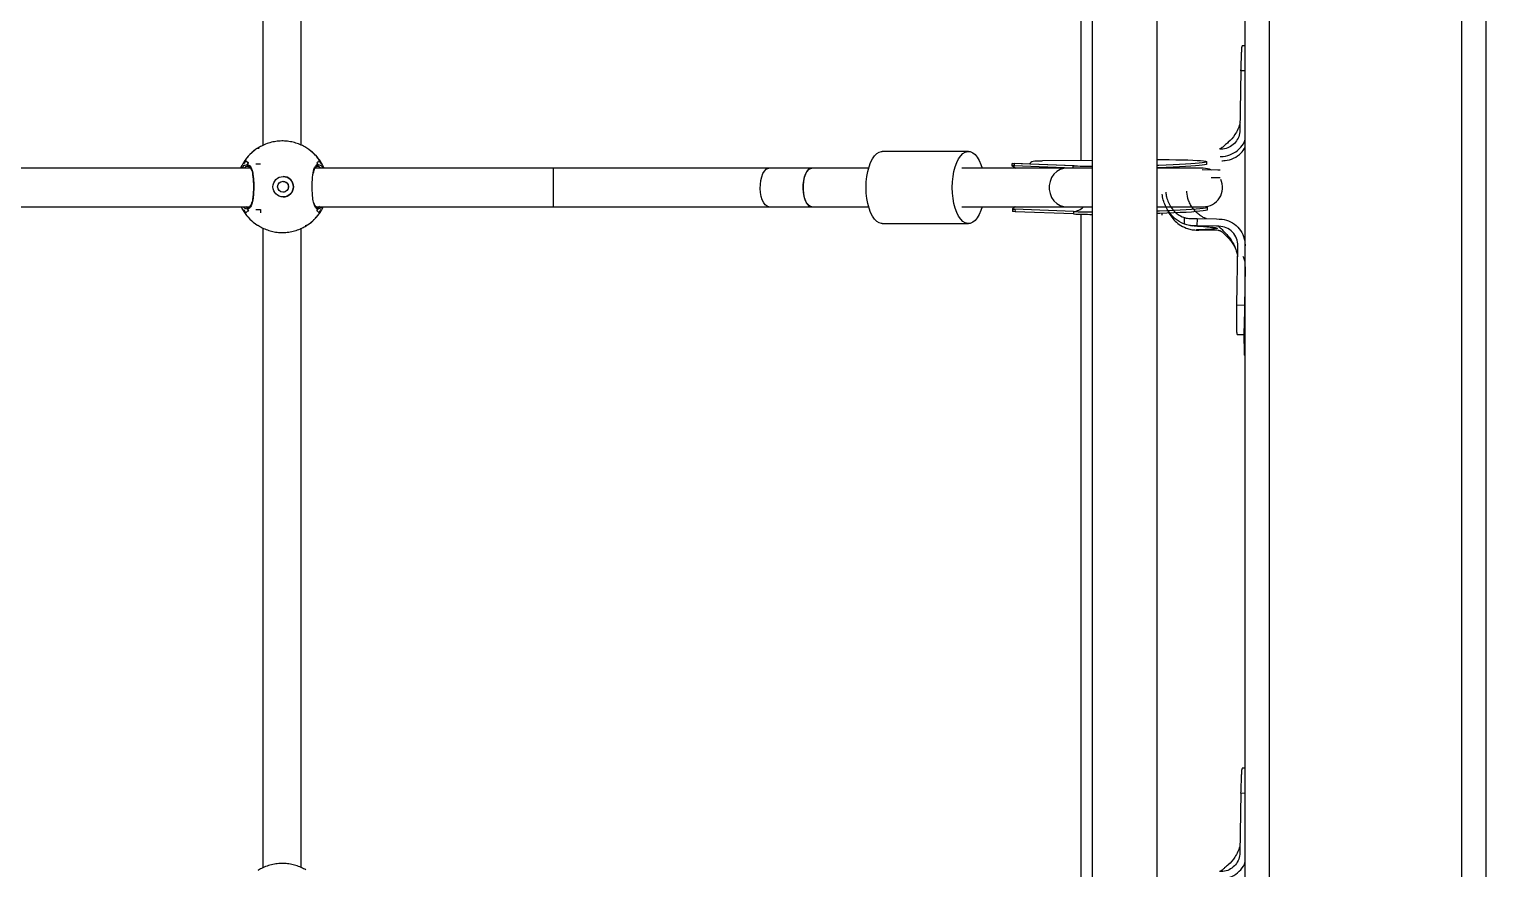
# Model space of a CAD drawing. Header units: millimetres. Extents: x -3365 to 2979, y -3775 to 2808.
# Drawn here: x 824 to 1429, y -725 to -376 of the extents above; entities that cross this region are included whole.
import ezdxf

# ---------------------------------------------------------------- set-up
doc = ezdxf.new("R2010")
doc.units = ezdxf.units.MM
doc.layers.add('DIKOM_ОБЪЕКТ', color=7, linetype='Continuous')

msp = doc.modelspace()

# ---------------------------------------------------------------- linework, layer by layer
at = {"layer": 'DIKOM_ОБЪЕКТ'}
for p, q in [((1338.86, 1308.33), (1338.86, -1291.67)), ((1418.86, -1291.67), (1418.86, 1308.33)), ((1428.86, 1308.33), (1428.86, -1291.67)), ((1328.86, -1051.67), (1328.86, -31.67)), ((1265.36, -45.67), (1265.36, -1037.67)), ((1292.36, -1037.67), (1292.36, -45.67)), ((1260.68, -152.78), (1260.68, -430.49)), ((920.86, -158.53), (920.86, -424.26)), ((936.86, -424.09), (936.86, -158.64)), ((1328.86, -382.89), (1327.69, -382.87)), ((1327.14, -393.28), (1326.71, -417.97)), ((1328.86, -393.31), (1327.14, -393.28)), ((918.75, -425.39), (919.43, -425.31)), ((939.2, -425.39), (939.25, -425.39)), ((939.25, -425.39), (939.25, -425.53)), ((1213.95, -426.7), (1178.17, -426.7)), ((915.84, -433.7), (642.58, -433.7)), ((913.56, -432.38), (914.48, -432.14)), ((914.75, -432.92), (914.87, -432.91)), ((918.07, -431.89), (919.92, -431.89)), ((1041.64, -433.7), (942.58, -433.7)), ((943.44, -432.92), (943.52, -432.91)), ((943.83, -432.14), (944.69, -432.41)), ((945.01, -431.2), (945.08, -431.55)), ((1131.09, -433.7), (1041.64, -433.7)), ((1041.64, -449.7), (1041.64, -433.7)), ((1148.86, -433.7), (1131.09, -433.7)), ((1172.5, -433.7), (1148.86, -433.7)), ((1254.65, -433.7), (1211.21, -433.7)), ((1231.96, -431.72), (1231.98, -432.72)), ((1257.81, -432.7), (1232.06, -431.71)), ((1257.27, -432.71), (1232.96, -431.77)), ((1232.96, -431.77), (1232.98, -432.77)), ((1257.26, -433.7), (1232.98, -432.77)), ((1265.36, -430.43), (1244.73, -430.69)), ((1257.17, -433.7), (1254.65, -433.7)), ((1257.81, -432.7), (1257.27, -432.71)), ((1257.27, -432.71), (1257.28, -433.7)), ((1265.36, -433.7), (1257.52, -433.7)), ((1311.49, -433.7), (1292.36, -433.7)), ((1317.57, -434.54), (1311.09, -434.43)), ((1312.93, -431.99), (1312.91, -430.99)), ((1318.57, -434.56), (1317.57, -434.54)), ((1314.83, -437.49), (1317.51, -437.54)), ((1317.51, -437.54), (1318.51, -437.56)), ((1319.12, -439.3), (1319.25, -439.3)), ((643.07, -449.7), (915.3, -449.7)), ((913.88, -449.56), (914.68, -449.86)), ((914.87, -449.87), (914.69, -449.85)), ((918.07, -450.89), (919.92, -450.89)), ((919.92, -450.89), (919.92, -452.26)), ((943.07, -449.7), (1041.64, -449.7)), ((944.78, -450.29), (943.83, -450.63)), ((943.95, -449.7), (944.62, -449.49)), ((945.08, -451.23), (945.01, -451.57)), ((1041.64, -449.7), (1131.09, -449.7)), ((1131.09, -449.7), (1148.86, -449.7)), ((1148.86, -449.7), (1172.5, -449.7)), ((1211.21, -449.7), (1254.65, -449.7)), ((1232.28, -450.58), (1232.3, -451.59)), ((1257.59, -451.69), (1233.28, -450.75)), ((1233.28, -450.75), (1233.3, -451.75)), ((1257.6, -452.69), (1233.3, -451.75)), ((1254.65, -449.7), (1265.36, -449.7)), ((1257.59, -451.69), (1257.6, -452.69)), ((1260.68, -452.78), (1260.68, -730.49)), ((1292.36, -449.7), (1311.49, -449.7)), ((1294.4, -453.23), (1294.39, -452.46)), ((1313.25, -450.97), (1313.23, -449.97)), ((915, -454.19), (915.26, -454.47)), ((918.75, -457.39), (919.43, -457.47)), ((920.86, -458.53), (920.86, -724.26)), ((936.86, -724.09), (936.86, -458.64)), ((938.43, -457.47), (939.25, -457.39)), ((939.25, -457.39), (939.25, -457.24)), ((1178.17, -456.7), (1213.95, -456.7)), ((1303.68, -456.9), (1303.73, -454.18)), ((1306.15, -457.5), (1307.14, -457.56)), ((1308.92, -454.63), (1308.87, -457.63)), ((1317, -457.77), (1308.87, -457.63)), ((1308.92, -454.63), (1317.05, -454.77)), ((1317.74, -459.51), (1309.6, -459.38)), ((1318, -457.78), (1317, -457.77)), ((1317.05, -454.77), (1318.05, -454.79)), ((1318.01, -459.52), (1317.74, -459.51)), ((1318.01, -459.52), (1318.39, -459.61)), ((1325.42, -490.59), (1325.86, -465.91)), ((1328.85, -474.69), (1328.42, -499.38)), ((1328.42, -490.64), (1325.42, -490.59)), ((1325.61, -502.76), (1328.61, -502.81)), ((1328.86, -682.89), (1327.69, -682.87)), ((1327.14, -693.28), (1326.71, -717.97)), ((1328.86, -693.31), (1327.14, -693.28))]:
    msp.add_line(p, q, dxfattribs=at)
at = {"layer": 'DIKOM_ОБЪЕКТ', "flags": 128}
for points in [[(1171.47, -441.7), (1171.54, -439.41), (1171.78, -437.17), (1172.16, -435.04), (1172.69, -433.07), (1173.34, -431.3), (1174.11, -429.77), (1174.97, -428.52), (1175.91, -427.58), (1176.9, -426.97), (1177.92, -426.71), (1178.17, -426.7)], [(1207.24, -441.7), (1207.32, -439.41), (1207.56, -437.17), (1207.94, -435.04), (1208.46, -433.07), (1209.12, -431.3), (1209.89, -429.77), (1210.75, -428.52), (1211.68, -427.58), (1212.67, -426.97), (1213.69, -426.71), (1214.72, -426.8), (1215.73, -427.24), (1216.7, -428.01), (1217.6, -429.11), (1218.41, -430.5), (1219.13, -432.16), (1219.63, -433.7)], [(1131.09, -449.7), (1130.32, -449.51), (1129.58, -448.96), (1128.92, -448.07), (1128.36, -446.88), (1127.92, -445.45), (1127.64, -443.84), (1127.51, -442.13), (1127.55, -440.41), (1127.76, -438.74), (1128.12, -437.21), (1128.63, -435.89), (1129.24, -434.85), (1129.94, -434.12), (1130.7, -433.75), (1131.09, -433.7)], [(1148.86, -449.7), (1148.09, -449.51), (1147.35, -448.96), (1146.69, -448.07), (1146.13, -446.88), (1145.7, -445.45), (1145.41, -443.84), (1145.28, -442.13), (1145.33, -440.41), (1145.53, -438.74), (1145.9, -437.21), (1146.4, -435.89), (1147.01, -434.85), (1147.71, -434.12), (1148.47, -433.75), (1148.86, -433.7)], [(1148.86, -433.7), (1148.28, -433.81), (1147.53, -434.27), (1146.85, -435.08), (1146.26, -436.2), (1145.79, -437.58), (1145.47, -439.15), (1145.3, -440.84), (1145.3, -442.57), (1145.47, -444.25), (1145.79, -445.82), (1146.26, -447.2), (1146.85, -448.32), (1147.53, -449.13), (1148.28, -449.59), (1148.86, -449.7)], [(1254.65, -433.7), (1253.5, -433.81), (1252, -434.27), (1250.64, -435.08), (1249.46, -436.2), (1248.52, -437.58), (1247.87, -439.15), (1247.54, -440.84), (1247.54, -442.57), (1247.87, -444.25), (1248.52, -445.82), (1249.46, -447.2), (1250.64, -448.32), (1252, -449.13), (1253.5, -449.59), (1254.65, -449.7)], [(1292.36, -430.12), (1294.4, -430.12), (1297.37, -430.13), (1300.16, -430.16), (1302.73, -430.21), (1305.07, -430.26), (1307.14, -430.34), (1308.93, -430.42), (1310.4, -430.52), (1311.54, -430.63), (1312.35, -430.75), (1312.8, -430.88), (1312.9, -431.02), (1312.65, -431.16), (1312.04, -431.31), (1311.08, -431.46), (1309.79, -431.6), (1308.18, -431.75), (1306.27, -431.9), (1304.07, -432.04), (1301.63, -432.17), (1298.95, -432.3), (1296.08, -432.42), (1293.05, -432.52), (1292.36, -432.55)], [(1312.93, -431.99), (1312.92, -432.02), (1312.66, -432.16), (1312.05, -432.31), (1311.1, -432.45), (1309.81, -432.6), (1308.2, -432.75), (1306.28, -432.9), (1304.09, -433.04), (1301.64, -433.17), (1298.97, -433.3), (1296.1, -433.42), (1293.07, -433.52), (1292.36, -433.55)], [(1178.17, -456.7), (1177.92, -456.69), (1176.9, -456.43), (1175.91, -455.82), (1174.97, -454.88), (1174.11, -453.63), (1173.34, -452.1), (1172.69, -450.33), (1172.16, -448.36), (1171.78, -446.23), (1171.54, -443.99), (1171.47, -441.7)], [(1219.63, -449.7), (1219.13, -451.24), (1218.41, -452.9), (1217.6, -454.29), (1216.7, -455.39), (1215.73, -456.16), (1214.72, -456.6), (1213.69, -456.69), (1212.67, -456.43), (1211.68, -455.82), (1210.75, -454.88), (1209.89, -453.63), (1209.12, -452.1), (1208.46, -450.33), (1207.94, -448.36), (1207.56, -446.23), (1207.32, -443.99), (1207.24, -441.7)], [(1312.25, -449.66), (1312.67, -449.73), (1313.12, -449.86), (1313.22, -450), (1312.97, -450.14), (1312.36, -450.29), (1311.4, -450.44), (1310.11, -450.59), (1308.5, -450.73), (1306.59, -450.88), (1304.39, -451.02), (1301.95, -451.15), (1299.27, -451.28), (1296.4, -451.4), (1293.37, -451.51), (1292.36, -451.54)], [(1313.25, -450.97), (1313.24, -451), (1312.98, -451.14), (1312.37, -451.29), (1311.42, -451.44), (1310.13, -451.58), (1308.52, -451.73), (1306.6, -451.88), (1304.41, -452.02), (1301.96, -452.15), (1299.29, -452.28), (1296.42, -452.4), (1293.39, -452.5), (1292.36, -452.54)]]:
    msp.add_lwpolyline(points, dxfattribs=at)
at = {"layer": 'DIKOM_ОБЪЕКТ'}
for centre, radius in [((929.36, -441.39), 4.25), ((929.32, -441.39), 2.25)]:
    msp.add_circle(centre, radius, dxfattribs=at)
for centre, radius, start, end in [((929, -441.39), 19, 122.65055, 147.35599), ((929, -441.39), 19, 32.64659, 57.34806), ((929.08, -441.39), 18.69, 144.39089, 149.42477), ((929.24, -441.44), 17.45, 144.97961, 147.79075), ((928.63, -441.73), 17.96, 32.25619, 34.98674), ((929.18, -441.31), 18.54, 30.55218, 35.62519), ((1267.79, -127.75), 305.14, 268.02425, 269.54362), ((1311.49, -441.7), 8, 64.18387, 90), ((929.36, -441.39), 4.25, 359.99599, 89.99839), ((929.36, -441.39), 4.25, 270.00161, 0.00401), ((1311.49, -441.7), 8, 270, 25.04052), ((929.09, -441.37), 18.71, 210.57903, 215.60758), ((929, -441.39), 19, 212.64454, 237.34952), ((929.16, -441.39), 17.35, 212.20141, 215.02823), ((929, -441.39), 19, 302.65187, 327.35288), ((928.72, -441.1), 17.86, 325.00527, 327.7518), ((929.16, -441.45), 18.56, 324.37633, 329.44403), ((1257.08, -445.21), 6.5, 274.44759, 316.2718), ((1268.01, -150.56), 301.3, 268.01779, 269.49564), ((1268.05, -150.29), 302.58, 268.02111, 269.48954), ((1317.87, -465.77), 7.98, 359.00085, 89.07787)]:
    msp.add_arc(centre, radius, start, end, dxfattribs=at)
for points, knots in [([(1327.14, -393.28), (1327.15, -393.2), (1327.16, -392.8), (1327.21, -391.13), (1327.29, -388.8), (1327.39, -386.41), (1327.48, -384.71), (1327.57, -383.53), (1327.64, -382.91), (1327.68, -382.93), (1327.69, -382.93)], [0, 0, 0, 0, 0.012932, 0.064675, 0.272862, 0.428047, 0.587733, 0.74292, 0.902606, 1, 1, 1, 1]), ([(1326.76, -414.77), (1326.74, -414.88), (1326.68, -415.11), (1326.53, -415.65), (1326.27, -416.48), (1325.66, -417.98), (1324.28, -420.43), (1322.44, -422.54), (1320.51, -424.05), (1319.49, -425.02), (1318.76, -425.61), (1318.35, -425.73), (1318.23, -425.77)], [0, 0, 0, 0, 0.026528, 0.06082, 0.100478, 0.181751, 0.347936, 0.657904, 0.807317, 0.910558, 0.972548, 1, 1, 1, 1]), ([(938.82, -425.12), (938.16, -424.76), (936.83, -424.01), (934.65, -423.2), (932.36, -422.64), (929.97, -422.36), (927.53, -422.39), (925.07, -422.74), (922.64, -423.43), (920.52, -424.31), (919.29, -425.08), (918.79, -425.39)], [0, 0, 0, 0, 0.107107, 0.21706, 0.328822, 0.442379, 0.557757, 0.675059, 0.794453, 0.916226, 1, 1, 1, 1]), ([(1318.51, -428.82), (1318.6, -428.82), (1319.02, -428.82), (1320.69, -428.73), (1323.48, -427.98), (1326.51, -425.8), (1328.38, -423.56), (1328.77, -422.05), (1328.86, -421.74)], [0, 0, 0, 0, 0.019069, 0.095395, 0.373314, 0.651244, 0.927944, 1, 1, 1, 1]), ([(1326.71, -417.97), (1326.7, -418.19), (1326.65, -419.31), (1326.08, -421.29), (1324.53, -423.53), (1322.31, -425.13), (1320.2, -425.78), (1318.93, -425.81), (1318.57, -425.82)], [0, 0, 0, 0, 0.054127, 0.268335, 0.482527, 0.697289, 0.911981, 1, 1, 1, 1]), ([(918.7, -425.45), (918.57, -425.52), (917.79, -425.98), (916.48, -427.05), (914.84, -428.64), (913.43, -430.43), (912.35, -432.12), (911.85, -433.25), (911.65, -433.7)], [0, 0, 0, 0, 0.038966, 0.248132, 0.456368, 0.663082, 0.86703, 1, 1, 1, 1]), ([(939.27, -425.43), (939.13, -425.32), (938.99, -425.21), (938.83, -425.13), (938.82, -425.12)], [0, 0, 0, 0, 0.962954, 1, 1, 1, 1]), ([(945.03, -431.19), (945.01, -431.16), (944.65, -430.53), (943.77, -429.39), (942.34, -427.8), (940.84, -426.46), (939.75, -425.74), (939.27, -425.43)], [0, 0, 0, 0, 0.012223, 0.264698, 0.524835, 0.7915, 1, 1, 1, 1]), ([(1319.25, -430.57), (1319.34, -430.57), (1319.76, -430.57), (1321.43, -430.48), (1324.18, -429.71), (1327.15, -427.76), (1328.34, -425.88), (1328.86, -425.06)], [0, 0, 0, 0, 0.021961, 0.10986, 0.42994, 0.749996, 1, 1, 1, 1]), ([(912.07, -433.7), (912.5, -433.15), (912.99, -432.51), (913.49, -432.4), (913.56, -432.38)], [0, 0, 0, 0, 0.8584, 1, 1, 1, 1]), ([(914.77, -432.94), (914.44, -432.94), (913.91, -432.94), (913.38, -433.5), (913.19, -433.7)], [0, 0, 0, 0, 0.633446, 1, 1, 1, 1]), ([(913.89, -430.51), (913.98, -430.67), (914.17, -430.98), (914.69, -431.28), (914.95, -431.43)], [0, 0, 0, 0, 0.496573, 1, 1, 1, 1]), ([(914.95, -431.43), (914.69, -431.28), (914.17, -430.98), (913.98, -430.67), (913.89, -430.51)], [0, 0, 0, 0, 0.496483, 1, 1, 1, 1]), ([(914.95, -432.9), (914.89, -432.9), (914.76, -432.88), (914.59, -432.78), (914.46, -432.64), (914.4, -432.47), (914.4, -432.31), (914.44, -432.2), (914.47, -432.15), (914.48, -432.14)], [0, 0, 0, 0, 0.177614, 0.355492, 0.52842, 0.689333, 0.838871, 0.983051, 1, 1, 1, 1]), ([(914.48, -432.14), (914.45, -432.19), (914.41, -432.28), (914.4, -432.45), (914.44, -432.6), (914.54, -432.74), (914.68, -432.84), (914.82, -432.9), (914.92, -432.9), (914.95, -432.9)], [0, 0, 0, 0, 0.145357, 0.290773, 0.43465, 0.582167, 0.738588, 0.90619, 1, 1, 1, 1]), ([(914.48, -432.14), (914.86, -432.27), (915.66, -432.55), (916.49, -434.29), (916.91, -436.55), (917.12, -439.12), (917.17, -441.88), (917.05, -444.93), (916.71, -447.57), (916.07, -449.52), (915.27, -450.46), (914.68, -450.59), (914.48, -450.63)], [0, 0, 0, 0, 0.111434, 0.22936, 0.339014, 0.410111, 0.51671, 0.623257, 0.729395, 0.834804, 0.941415, 1, 1, 1, 1]), ([(914.96, -432.94), (915.02, -432.95), (915.22, -432.98), (915.54, -433.24), (915.94, -433.8), (916.3, -434.64), (916.58, -435.75), (916.79, -437.08), (916.92, -438.56), (916.99, -439.87), (916.99, -440.66), (916.99, -440.92)], [0, 0, 0, 0, 0.05631, 0.183681, 0.303647, 0.431188, 0.558268, 0.683796, 0.812729, 0.940872, 1, 1, 1, 1]), ([(942.2, -448.6), (942.09, -448.34), (941.76, -447.52), (941.57, -445.55), (941.43, -442.94), (941.42, -440.17), (941.52, -437.39), (941.76, -436.03), (941.85, -435.45)], [0, 0, 0, 0, 0.095455, 0.303918, 0.440557, 0.645592, 0.850383, 1, 1, 1, 1]), ([(941.85, -435.45), (941.88, -435.22), (942.03, -434.17), (942.56, -432.95), (943.25, -432.24), (943.72, -432.16), (943.83, -432.14)], [0, 0, 0, 0, 0.102766, 0.487504, 0.879924, 1, 1, 1, 1]), ([(941.96, -435.65), (942.01, -435.42), (942.12, -434.79), (942.39, -434.01), (942.74, -433.35), (943.12, -433), (943.33, -432.87), (943.47, -432.9), (943.48, -432.9)], [0, 0, 0, 0, 0.124989, 0.336781, 0.549205, 0.760541, 0.983633, 1, 1, 1, 1]), ([(944.25, -430.51), (944.18, -430.67), (944.05, -430.98), (943.58, -431.28), (943.35, -431.43)], [0, 0, 0, 0, 0.496571, 1, 1, 1, 1]), ([(944.25, -430.51), (944.18, -430.67), (944.05, -430.98), (943.58, -431.28), (943.35, -431.43)], [0, 0, 0, 0, 0.496571, 1, 1, 1, 1]), ([(943.83, -432.14), (943.85, -432.19), (943.9, -432.28), (943.9, -432.45), (943.86, -432.6), (943.77, -432.74), (943.63, -432.84), (943.48, -432.9), (943.39, -432.9), (943.35, -432.9)], [0, 0, 0, 0, 0.145363, 0.290773, 0.434625, 0.58215, 0.738577, 0.906186, 1, 1, 1, 1]), ([(943.48, -432.88), (943.5, -432.88), (943.59, -432.87), (943.72, -432.78), (943.84, -432.64), (943.9, -432.47), (943.9, -432.31), (943.86, -432.2), (943.83, -432.15), (943.83, -432.14)], [0, 0, 0, 0, 0.067284, 0.268959, 0.465128, 0.647666, 0.817303, 0.980774, 1, 1, 1, 1]), ([(944.99, -433.7), (944.83, -433.52), (944.36, -432.95), (943.88, -432.95), (943.56, -432.96)], [0, 0, 0, 0, 0.319436, 1, 1, 1, 1]), ([(944.69, -432.41), (944.78, -432.43), (945.22, -432.53), (945.66, -433.18), (946.01, -433.7)], [0, 0, 0, 0, 0.199283, 1, 1, 1, 1]), ([(946.35, -433.7), (946.23, -433.41), (945.86, -432.54), (945.36, -431.73), (945.03, -431.19)], [0, 0, 0, 0, 0.331461, 1, 1, 1, 1]), ([(1232, -432.72), (1231.99, -432.72), (1231.9, -432.72), (1232.25, -432.84), (1232.87, -433.17), (1233.41, -433.56), (1233.61, -433.7)], [0, 0, 0, 0, 0.034147, 0.41901, 0.784847, 1, 1, 1, 1]), ([(1232.06, -431.72), (1232.11, -431.72), (1232.22, -431.73), (1232.69, -431.75), (1232.96, -431.77)], [0, 0, 0, 0, 0.436825, 1, 1, 1, 1]), ([(1232.98, -432.77), (1232.66, -432.75), (1232.21, -432.72), (1232.13, -432.72), (1232.11, -432.72)], [0, 0, 0, 0, 0.703379, 1, 1, 1, 1]), ([(1244.73, -430.69), (1244.17, -430.7), (1243.04, -430.71), (1241.47, -430.8), (1240.26, -431.07), (1239.57, -431.47), (1239.46, -431.86), (1239.42, -431.99)], [0, 0, 0, 0, 0.2271, 0.454241, 0.678873, 0.89439, 1, 1, 1, 1]), ([(1307.71, -433.69), (1307.72, -433.68), (1307.92, -433.5), (1307.96, -433.45), (1307.88, -433.43), (1307.88, -433.43)], [0, 0, 0, 0, 0.068754, 0.97572, 1, 1, 1, 1]), ([(1318.23, -434.5), (1318.21, -434.51), (1318.08, -434.56), (1317.95, -434.55), (1317.84, -434.55)], [0, 0, 0, 0, 0.122146, 1, 1, 1, 1]), ([(916.99, -440.92), (917, -441.21), (917.01, -442.06), (916.96, -443.45), (916.86, -445.01), (916.69, -446.43), (916.44, -447.65), (916.12, -448.62), (915.73, -449.32), (915.31, -449.73), (915.04, -449.89), (914.87, -449.87), (914.85, -449.87)], [0, 0, 0, 0, 0.063288, 0.18036, 0.296845, 0.412182, 0.527057, 0.639977, 0.752368, 0.864578, 0.982618, 1, 1, 1, 1]), ([(929.27, -439.15), (929.48, -439.16), (929.94, -439.19), (930.59, -439.52), (931.13, -440.04), (931.46, -440.7), (931.5, -441.17), (931.52, -441.39)], [0, 0, 0, 0, 0.181239, 0.3882, 0.601212, 0.818601, 1, 1, 1, 1]), ([(931.52, -441.39), (931.5, -441.64), (931.45, -442.13), (931.08, -442.8), (930.52, -443.31), (929.88, -443.61), (929.44, -443.61), (929.27, -443.61)], [0, 0, 0, 0, 0.209716, 0.419278, 0.633122, 0.850557, 1, 1, 1, 1]), ([(1303.68, -456.9), (1303.25, -456.72), (1301.58, -456.05), (1299.47, -454.5), (1297.57, -452.36), (1296.27, -450.36), (1295.24, -448.1), (1294.66, -446.08), (1294.46, -444.86), (1294.4, -444.5)], [0, 0, 0, 0, 0.086554, 0.335511, 0.475716, 0.615986, 0.773999, 0.932061, 1, 1, 1, 1]), ([(1295.88, -443.68), (1295.97, -444.32), (1296.18, -445.81), (1296.99, -447.99), (1298.21, -450.14), (1300.03, -452.25), (1301.99, -453.58), (1303.4, -454.07), (1303.73, -454.18)], [0, 0, 0, 0, 0.139465, 0.321215, 0.497392, 0.673366, 0.923694, 1, 1, 1, 1]), ([(1312.86, -454.7), (1312.76, -454.66), (1312.35, -454.5), (1311.42, -454.07), (1310.18, -453.32), (1308.77, -452.21), (1307.39, -450.73), (1306.22, -448.98), (1305.18, -446.62), (1304.69, -444.66), (1304.69, -443.37), (1304.69, -443.26)], [0, 0, 0, 0, 0.025898, 0.107945, 0.207581, 0.326329, 0.465491, 0.60968, 0.743939, 0.978134, 1, 1, 1, 1]), ([(911.93, -449.7), (911.96, -449.78), (912.26, -450.47), (913.02, -451.7), (913.9, -453), (914.51, -453.65), (914.65, -453.8)], [0, 0, 0, 0, 0.051899, 0.456616, 0.876783, 1, 1, 1, 1]), ([(913.36, -450.24), (913.24, -450.21), (913.01, -450.17), (912.79, -449.85), (912.68, -449.7)], [0, 0, 0, 0, 0.526158, 1, 1, 1, 1]), ([(914.48, -450.63), (914.43, -450.64), (914.08, -450.66), (913.7, -450.44), (913.36, -450.24)], [0, 0, 0, 0, 0.120954, 1, 1, 1, 1]), ([(914.95, -451.35), (914.69, -451.5), (914.17, -451.8), (913.98, -452.11), (913.89, -452.26)], [0, 0, 0, 0, 0.496483, 1, 1, 1, 1]), ([(913.89, -452.26), (913.98, -452.11), (914.17, -451.8), (914.69, -451.5), (914.95, -451.35)], [0, 0, 0, 0, 0.496573, 1, 1, 1, 1]), ([(914.48, -450.63), (914.45, -450.59), (914.41, -450.49), (914.4, -450.33), (914.44, -450.17), (914.54, -450.04), (914.68, -449.93), (914.82, -449.88), (914.92, -449.87), (914.95, -449.87)], [0, 0, 0, 0, 0.145309, 0.290781, 0.434659, 0.582134, 0.738589, 0.906193, 1, 1, 1, 1]), ([(914.81, -449.9), (914.8, -449.9), (914.71, -449.91), (914.59, -449.99), (914.46, -450.13), (914.4, -450.3), (914.4, -450.47), (914.44, -450.58), (914.47, -450.63), (914.48, -450.63)], [0, 0, 0, 0, 0.05694, 0.260919, 0.459222, 0.643747, 0.815228, 0.980565, 1, 1, 1, 1]), ([(943.83, -450.63), (943.77, -450.63), (943.31, -450.56), (942.66, -450.14), (942.32, -449), (942.2, -448.6)], [0, 0, 0, 0, 0.078543, 0.679048, 1, 1, 1, 1]), ([(943.32, -449.82), (943.26, -449.81), (943.09, -449.77), (942.78, -449.46), (942.47, -448.97), (942.32, -448.5), (942.26, -448.32)], [0, 0, 0, 0, 0.180985, 0.503841, 0.809032, 1, 1, 1, 1]), ([(942.37, -454.84), (942.63, -454.59), (943.43, -453.82), (944.32, -452.72), (944.86, -451.82), (945.01, -451.57)], [0, 0, 0, 0, 0.252582, 0.792669, 1, 1, 1, 1]), ([(943.35, -449.87), (943.37, -449.88), (943.43, -449.89), (943.5, -449.85), (943.56, -449.83)], [0, 0, 0, 0, 0.218234, 1, 1, 1, 1]), ([(943.35, -449.87), (943.42, -449.88), (943.55, -449.89), (943.72, -449.99), (943.84, -450.13), (943.9, -450.3), (943.9, -450.47), (943.86, -450.58), (943.83, -450.63), (943.83, -450.63)], [0, 0, 0, 0, 0.177726, 0.35552, 0.528462, 0.689386, 0.838936, 0.98305, 1, 1, 1, 1]), ([(943.35, -451.35), (943.58, -451.5), (944.05, -451.8), (944.18, -452.11), (944.25, -452.26)], [0, 0, 0, 0, 0.496485, 1, 1, 1, 1]), ([(943.35, -451.35), (943.58, -451.5), (944.05, -451.8), (944.18, -452.11), (944.25, -452.26)], [0, 0, 0, 0, 0.496485, 1, 1, 1, 1]), ([(943.83, -450.63), (943.85, -450.59), (943.9, -450.49), (943.9, -450.33), (943.86, -450.17), (943.77, -450.04), (943.63, -449.93), (943.5, -449.88), (943.42, -449.88), (943.4, -449.88)], [0, 0, 0, 0, 0.151923, 0.304005, 0.454401, 0.60859, 0.772167, 0.947401, 1, 1, 1, 1]), ([(945.49, -449.7), (945.36, -449.89), (945.12, -450.23), (944.89, -450.27), (944.78, -450.29)], [0, 0, 0, 0, 0.574342, 1, 1, 1, 1]), ([(945.01, -451.57), (945.26, -451.19), (945.66, -450.59), (945.95, -449.94), (946.05, -449.7)], [0, 0, 0, 0, 0.639465, 1, 1, 1, 1]), ([(1233.32, -449.7), (1233.27, -449.74), (1232.88, -450.06), (1232.43, -450.37), (1232.2, -450.62), (1232.45, -450.71), (1233.01, -450.74), (1233.28, -450.75)], [0, 0, 0, 0, 0.037354, 0.288345, 0.523566, 0.764083, 1, 1, 1, 1]), ([(1233.3, -451.75), (1232.99, -451.74), (1232.42, -451.72), (1232.35, -451.63), (1232.32, -451.59)], [0, 0, 0, 0, 0.523121, 1, 1, 1, 1]), ([(1296, -449.6), (1296.09, -449.9), (1296.46, -451.05), (1297.53, -452.96), (1299.23, -455.18), (1301.5, -457.24), (1303.38, -458.12), (1304.4, -458.6)], [0, 0, 0, 0, 0.07445, 0.284644, 0.509715, 0.734574, 1, 1, 1, 1]), ([(915.26, -454.47), (915.39, -454.63), (916.02, -455.33), (917.19, -456.33), (918.29, -457.06), (918.79, -457.39)], [0, 0, 0, 0, 0.134307, 0.610917, 1, 1, 1, 1]), ([(919.18, -457.65), (919.84, -458.02), (921.17, -458.76), (923.35, -459.57), (925.64, -460.14), (928.03, -460.41), (930.47, -460.38), (932.93, -460.03), (935.36, -459.35), (937.5, -458.45), (938.75, -457.67), (939.27, -457.34)], [0, 0, 0, 0, 0.106716, 0.216262, 0.327611, 0.440748, 0.555701, 0.672563, 0.791516, 0.912844, 1, 1, 1, 1]), ([(939.27, -457.34), (939.41, -457.27), (940.2, -456.8), (941.26, -455.97), (942.08, -455.13), (942.37, -454.84)], [0, 0, 0, 0, 0.1161, 0.692536, 1, 1, 1, 1]), ([(1307.78, -457.61), (1307.09, -457.58), (1305.68, -457.51), (1304.35, -457.1), (1303.68, -456.9)], [0, 0, 0, 0, 0.492134, 1, 1, 1, 1]), ([(1303.73, -454.18), (1303.81, -454.21), (1304.21, -454.33), (1304.94, -454.49), (1305.78, -454.58), (1306.97, -454.61), (1307.96, -454.62), (1308.78, -454.63), (1308.92, -454.63)], [0, 0, 0, 0, 0.048336, 0.242049, 0.435722, 0.532418, 0.919399, 1, 1, 1, 1]), ([(1304.4, -458.6), (1305.06, -458.81), (1306.39, -459.24), (1307.8, -459.32), (1308.52, -459.36)], [0, 0, 0, 0, 0.491645, 1, 1, 1, 1]), ([(1307.77, -457.61), (1309.06, -457.7), (1311.51, -457.86), (1314.39, -458.1), (1316.36, -458.33), (1317.39, -458.55), (1317.43, -458.75), (1316.53, -458.93), (1314.72, -459.09), (1312.03, -459.24), (1309.72, -459.32), (1308.5, -459.36)], [0, 0, 0, 0, 0.131391, 0.248906, 0.355456, 0.45492, 0.552029, 0.650023, 0.755076, 0.870824, 1, 1, 1, 1]), ([(1307.77, -457.61), (1307.89, -457.62), (1309.17, -457.71), (1311.8, -457.88), (1313.73, -458.05), (1314.56, -458.14), (1314.61, -458.14), (1314.65, -458.15), (1314.69, -458.15), (1314.73, -458.15), (1314.77, -458.16), (1314.82, -458.16), (1314.86, -458.17), (1314.91, -458.17), (1314.95, -458.18), (1315, -458.18), (1315.05, -458.19), (1315.1, -458.19), (1315.14, -458.2), (1315.19, -458.2), (1315.24, -458.21), (1315.29, -458.22), (1315.34, -458.22), (1315.4, -458.23), (1315.45, -458.24), (1315.55, -458.25), (1315.91, -458.29), (1316.6, -458.39), (1317.23, -458.54), (1317.27, -458.64), (1317.29, -458.69)], [0, 0, 0, 0, 0.025967, 0.268124, 0.493528, 0.497246, 0.501042, 0.504922, 0.508888, 0.512938, 0.517083, 0.521315, 0.525637, 0.53006, 0.534578, 0.539198, 0.543917, 0.548749, 0.553687, 0.558738, 0.563902, 0.569192, 0.574603, 0.580143, 0.585813, 0.591623, 0.614864, 0.707935, 0.858527, 1, 1, 1, 1]), ([(1308.87, -457.63), (1308.77, -457.63), (1308.41, -457.62), (1308.05, -457.62), (1307.79, -457.61)], [0, 0, 0, 0, 0.256293, 1, 1, 1, 1]), ([(1317.29, -458.69), (1317.2, -458.74), (1317.1, -458.79), (1316.8, -458.85), (1316.55, -458.89), (1316.19, -458.94), (1315.86, -458.97), (1315.76, -458.98), (1315.72, -458.99), (1315.67, -458.99), (1315.62, -459), (1315.58, -459), (1315.53, -459.01), (1315.49, -459.01), (1315.44, -459.01), (1315.4, -459.02), (1315.35, -459.02), (1315.31, -459.03), (1315.27, -459.03), (1315.23, -459.03), (1315.19, -459.04), (1315.15, -459.04), (1315.11, -459.04), (1315.07, -459.05), (1315.03, -459.05), (1314.99, -459.05), (1314.95, -459.05), (1314.17, -459.11), (1312.37, -459.22), (1309.84, -459.3), (1308.62, -459.35), (1308.5, -459.36)], [0, 0, 0, 0, 0.15708, 0.16498, 0.213616, 0.316999, 0.342814, 0.349271, 0.355572, 0.361722, 0.367734, 0.373606, 0.379345, 0.384957, 0.390441, 0.395804, 0.401052, 0.406186, 0.411206, 0.416113, 0.420916, 0.425618, 0.430221, 0.434722, 0.439124, 0.443439, 0.447653, 0.451785, 0.702169, 0.971159, 1, 1, 1, 1]), ([(1308.52, -459.36), (1308.62, -459.36), (1308.98, -459.37), (1309.34, -459.37), (1309.6, -459.38)], [0, 0, 0, 0, 0.256191, 1, 1, 1, 1]), ([(1317.78, -457.89), (1317.78, -457.89), (1317.78, -457.89), (1317.8, -457.9), (1317.83, -457.91), (1317.88, -457.94), (1317.95, -457.97), (1318.06, -458.02), (1318.28, -458.16), (1318.99, -458.83), (1319.94, -459.86), (1321.51, -461.46), (1322.98, -463.33), (1324.38, -465.64), (1325.2, -467.83), (1325.61, -469.34), (1325.74, -470.21), (1325.77, -470.47)], [0, 0, 0, 0, 0.00421, 0.00799, 0.011411, 0.014925, 0.019062, 0.023936, 0.034193, 0.061413, 0.196471, 0.319052, 0.499609, 0.655853, 0.817607, 0.945052, 1, 1, 1, 1]), ([(1318.05, -454.79), (1318.14, -454.79), (1318.56, -454.8), (1320.21, -454.94), (1322.95, -455.79), (1325.97, -458.03), (1328.06, -461.14), (1328.83, -463.96), (1328.85, -465.57), (1328.85, -465.96)], [0, 0, 0, 0, 0.014807, 0.074098, 0.288779, 0.503454, 0.71804, 0.933088, 1, 1, 1, 1]), ([(1318.39, -459.61), (1318.48, -459.62), (1319.04, -459.73), (1319.79, -460.58), (1320.54, -461.33), (1321.37, -462.16), (1322.48, -463.23), (1323.66, -464.79), (1324.28, -465.87), (1324.62, -466.47)], [0, 0, 0, 0, 0.028275, 0.180244, 0.292573, 0.389129, 0.553756, 0.754238, 1, 1, 1, 1]), ([(1328.86, -472.58), (1328.69, -472.01), (1328.48, -471.24), (1328.09, -470.55), (1327.98, -470.37)], [0, 0, 0, 0, 0.738872, 1, 1, 1, 1]), ([(1325.61, -502.69), (1325.6, -502.71), (1325.57, -502.77), (1325.52, -502.29), (1325.46, -501.26), (1325.43, -499.68), (1325.4, -497.61), (1325.39, -494.7), (1325.41, -492.14), (1325.42, -490.59)], [0, 0, 0, 0, 0.053035, 0.199579, 0.341992, 0.488534, 0.630948, 0.777492, 1, 1, 1, 1]), ([(1328.42, -499.38), (1328.42, -499.45), (1328.41, -499.84), (1328.4, -501.46), (1328.4, -503.85), (1328.4, -506.5), (1328.43, -508.53), (1328.47, -510.09), (1328.52, -511.12), (1328.58, -511.6), (1328.65, -511.52), (1328.74, -510.83), (1328.8, -509.96), (1328.85, -509.17), (1328.86, -508.97)], [0, 0, 0, 0, 0.007613, 0.038075, 0.160528, 0.259764, 0.361877, 0.461111, 0.563225, 0.66246, 0.764573, 0.863808, 0.965922, 1, 1, 1, 1]), ([(1327.14, -693.28), (1327.15, -693.2), (1327.16, -692.8), (1327.21, -691.13), (1327.29, -688.8), (1327.39, -686.41), (1327.48, -684.71), (1327.57, -683.53), (1327.64, -682.91), (1327.68, -682.93), (1327.69, -682.93)], [0, 0, 0, 0, 0.012929, 0.064673, 0.27286, 0.428046, 0.587733, 0.742919, 0.902606, 1, 1, 1, 1]), ([(1326.76, -714.77), (1326.74, -714.88), (1326.68, -715.11), (1326.53, -715.65), (1326.27, -716.48), (1325.66, -717.98), (1324.28, -720.43), (1322.44, -722.54), (1320.51, -724.05), (1319.49, -725.02), (1318.76, -725.61), (1318.35, -725.73), (1318.23, -725.77)], [0, 0, 0, 0, 0.026528, 0.06082, 0.100475, 0.181751, 0.347936, 0.657902, 0.807317, 0.910558, 0.972548, 1, 1, 1, 1]), ([(1326.71, -717.97), (1326.7, -718.19), (1326.65, -719.31), (1326.08, -721.29), (1324.53, -723.53), (1322.31, -725.13), (1320.2, -725.78), (1318.93, -725.81), (1318.57, -725.82)], [0, 0, 0, 0, 0.054127, 0.268335, 0.482528, 0.69729, 0.911981, 1, 1, 1, 1]), ([(938.82, -725.12), (938.16, -724.76), (936.83, -724.01), (934.65, -723.2), (932.36, -722.64), (929.97, -722.36), (927.53, -722.39), (925.07, -722.74), (922.64, -723.43), (920.52, -724.31), (919.29, -725.08), (918.79, -725.39)], [0, 0, 0, 0, 0.107107, 0.21706, 0.328822, 0.442379, 0.557757, 0.675059, 0.794453, 0.916226, 1, 1, 1, 1]), ([(1318.51, -728.82), (1318.6, -728.82), (1319.02, -728.83), (1320.69, -728.73), (1323.48, -727.98), (1326.51, -725.8), (1328.38, -723.56), (1328.77, -722.05), (1328.86, -721.74)], [0, 0, 0, 0, 0.019069, 0.095395, 0.373314, 0.651243, 0.927944, 1, 1, 1, 1])]:
    msp.add_open_spline(points, degree=3, knots=knots, dxfattribs=at)

doc.saveas('drawing.dxf')
